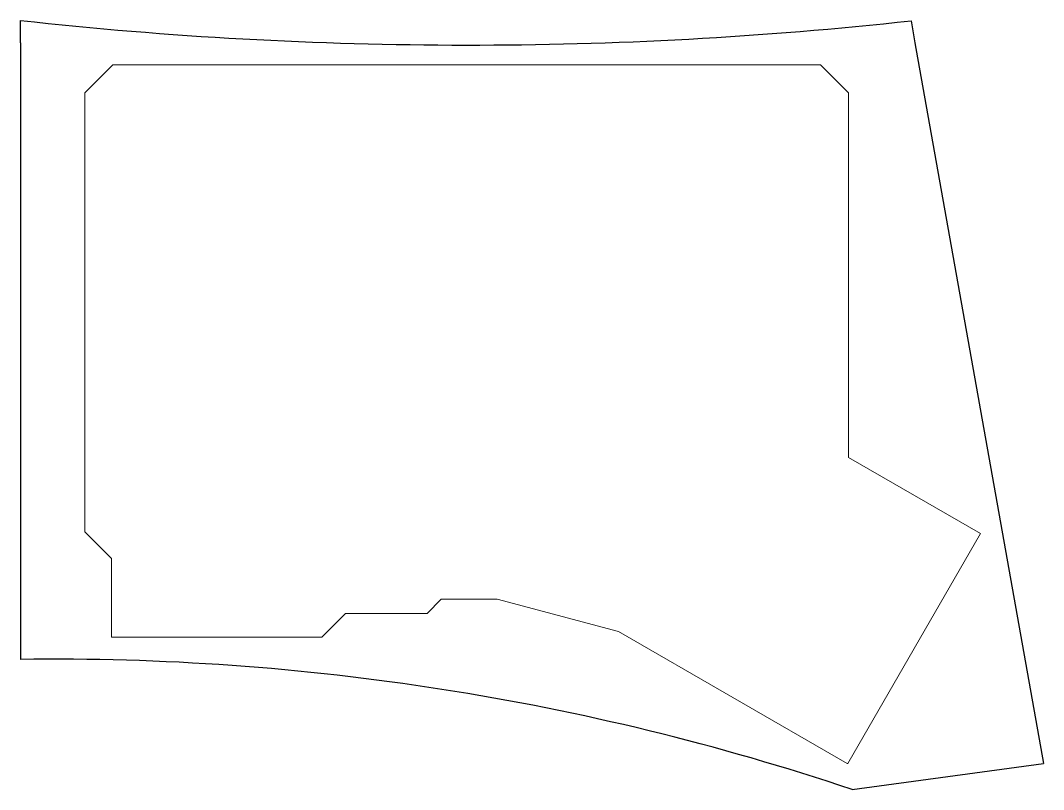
# Model space of a CAD drawing. Header units: millimetres. Extents: x -12 to 173, y -130 to 8.
import ezdxf

# ---------------------------------------------------------------- set-up
doc = ezdxf.new("R2010")
doc.units = ezdxf.units.MM
doc.layers.get('0').update_dxf_attribs({"lineweight": 5, "true_color": 0xffffff})
doc.layers.add('Shell', color=2, linetype='Continuous', lineweight=25, true_color=0xffff00)

msp = doc.modelspace()

# ---------------------------------------------------------------- linework, layer by layer
for points in [[(0, -5.05), (5.05, 0)], [(132.45, 0), (5.05, 0)], [(137.5, -5.05), (132.45, 0)], [(0, -5.05), (0, -8.33)], [(137.5, -5.05), (137.5, -15.15)], [(0, -8.33), (0, -84.09)], [(137.5, -15.15), (137.5, -70.71)], [(137.5, -70.71), (161.24, -84.34)], [(0, -84.09), (4.8, -88.89)], [(137.37, -125.76), (161.24, -84.34)], [(4.8, -88.89), (4.8, -103.03)], [(61.62, -98.74), (64.14, -96.21)], [(74.24, -96.21), (64.14, -96.21)], [(96.09, -102.02), (74.24, -96.21)], [(42.68, -103.03), (46.97, -98.74)], [(46.97, -98.74), (61.62, -98.74)], [(4.8, -103.03), (42.68, -103.03)], [(137.25, -125.76), (96.09, -102.02)], [(137.25, -125.76), (137.37, -125.76)]]:
    msp.add_lwpolyline(points)
at = {"layer": 'Shell'}
for p, q in [((-11.56, 4), (-11.56, 8)), ((148.77, 7.94), (149.46, 4)), ((-11.56, 4), (-11.56, -107.03)), ((149.46, 4), (172.6, -125.76)), ((138.18, -130.46), (172.6, -125.76))]:
    msp.add_line(p, q, dxfattribs=at)
for centre, radius, start, end in [((68.88, 736.14), 732.57, 263.69583, 276.26074), ((-5.59, -559.05), 452.06, 71.4558, 90.7564)]:
    msp.add_arc(centre, radius, start, end, dxfattribs=at)

doc.saveas('drawing.dxf')
